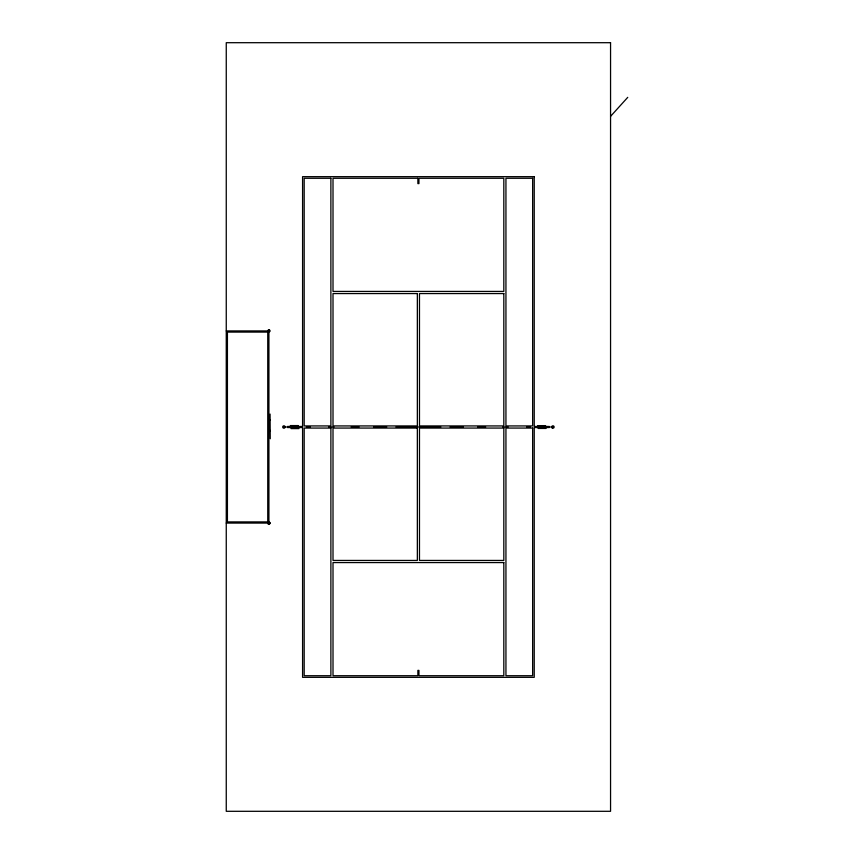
<?xml version="1.0" encoding="UTF-8"?>
<svg xmlns="http://www.w3.org/2000/svg" width="854" height="854" viewBox="0 0 854 854"><rect width="100%" height="100%" fill="white"/><g stroke="black" fill="none" stroke-linecap="round" stroke-linejoin="round"><path stroke-width="1.28" d="M610.557 116.357L627.743 97.356M268.914 419.752L270.11 419.741M268.914 420.424L270.12 420.414M268.989 430.427L270.184 430.416M268.989 431.089L270.195 431.078M226.257 330.925L268.914 330.925L268.914 523.075L226.257 523.075M290.317 425.58L298.313 425.58M537.636 425.687L545.631 425.687M287.382 426.466L302.038 426.466M534.775 426.466L549.432 426.466M286.303 427L283.88 427M306.308 427L310.258 427M328.715 427L333.999 427M351.133 427L359.054 427M373.561 427L386.745 427M395.978 427L440.835 427M450.069 427L463.263 427M477.77 427L485.68 427M502.825 427L508.098 427M526.555 427L530.505 427M550.51 427L552.89 427M287.382 427.534L302.038 427.534M534.775 427.534L549.432 427.534M538.084 428.441L546.08 428.441M290.979 428.601L298.975 428.601M270.077 414.073L270.248 438.753M285.065 427.31A1.196 1.196 0 0 1 283.218 427.982A1.196 1.196 0 0 1 283.218 426.018A1.196 1.196 0 0 1 285.065 426.69M267.878 330.647L267.846 330.925A1.067 1.067 0 0 1 269.448 329.996L269.448 331.854A1.067 1.067 0 0 0 269.448 329.996L267.878 330.647M267.878 522.797C267.515 525.242 271.433 523.619 269.448 522.146A1.067 1.067 0 0 1 269.725 523.758A1.067 1.067 0 0 1 268.092 523.758A1.067 1.067 0 0 1 268.38 522.146L267.878 522.797M610.557 42.7L226.257 42.7L226.257 811.3L610.557 811.3L610.557 42.7M534.23 176.671L302.583 176.671L302.583 677.329L534.23 677.329L534.23 176.671M330.882 178.272L304.184 178.272L304.184 425.932L330.882 425.932L330.882 178.272M417.873 178.272L333.007 178.272L333.007 291.427L503.817 291.427L503.817 178.272L418.94 178.272L418.94 183.61L417.873 183.61L417.873 178.272M532.64 178.272L505.942 178.272L505.942 425.932L532.64 425.932L532.64 178.272M417.35 293.562L333.007 293.562L333.007 425.932L417.35 425.932L417.35 293.562M503.817 293.562L419.474 293.562L419.474 425.932L503.817 425.932L503.817 293.562M267.75 332.089L227.42 332.089L227.42 521.911L267.75 521.911L267.75 332.089M330.882 428.067L304.184 428.067L304.184 675.727L330.882 675.727L330.882 428.067M417.35 428.067L333.007 428.067L333.007 560.438L417.35 560.438L417.35 428.067M503.817 428.067L419.474 428.067L419.474 560.438L503.817 560.438L503.817 428.067M532.64 428.067L505.942 428.067L505.942 675.727L532.64 675.727L532.64 428.067M503.817 562.572L333.007 562.572L333.007 675.727L417.873 675.727L417.873 670.39L418.94 670.39L418.94 675.727L503.817 675.727L503.817 562.572M552.314 428.035A1.196 1.196 0 0 0 554.118 427A1.196 1.196 0 0 0 552.314 425.965A1.196 1.196 0 0 0 552.314 428.035"/></g></svg>
